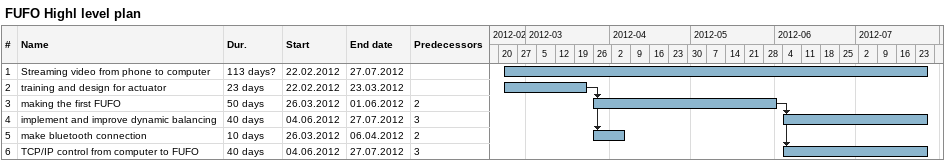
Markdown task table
FUFO Highl level plan

| ID | Task | Duration | Start | Finish | Predecessors |
|---|---|---|---|---|---|
| 1 | Streaming video from phone to computer | 113d? | 2012-02-22 | 2012-07-27 |  |
| 2 | training and design for actuator | 23d | 2012-02-22 | 2012-03-23 |  |
| 3 | making the first FUFO | 50d | 2012-03-26 | 2012-06-01 | 2 |
| 4 | implement and improve dynamic balancing | 40d | 2012-06-04 | 2012-07-27 | 3 |
| 5 | make bluetooth connection | 10d | 2012-03-26 | 2012-04-06 | 2 |
| 6 | TCP/IP control from computer to FUFO | 40d | 2012-06-04 | 2012-07-27 | 3 |
